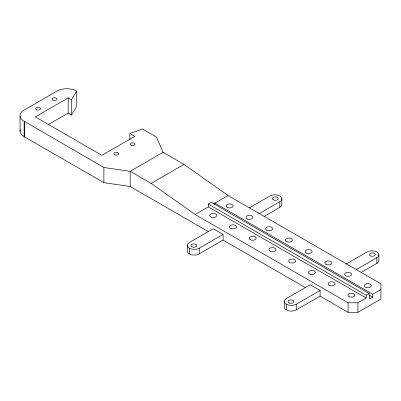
<?xml version="1.0" encoding="UTF-8"?>
<svg xmlns="http://www.w3.org/2000/svg" width="401" height="401" viewBox="0 0 401 401"><rect width="100%" height="100%" fill="white"/><g stroke="black" fill="none" stroke-linecap="round" stroke-linejoin="round"><path stroke-width="0.6" d="M48.24 124.621L68.19 113.102L71.478 115.002L71.478 99.814L76.741 91.077A13.955 8.055 0 0 0 57.007 91.077L23.664 110.34A13.955 8.055 0 0 0 22.245 120.115L103.879 167.498L130.185 171.302L151.147 183.402L195.137 214.495L348.063 302.79L357.928 302.79L366.153 298.043L366.153 295.191L208.289 204.054L208.289 206.901L366.153 298.043M71.478 115.002L76.741 106.27L76.741 91.077M71.478 99.814L68.19 97.914L35.303 116.902L101.899 155.352L134.786 136.365L129.854 133.513L129.854 139.593M129.854 133.513L142.535 129.062L156.495 137.122L163.072 152.315L184.034 164.415L228.024 195.508L380.95 283.798L380.95 298.991L357.928 312.284L348.063 312.284L320.108 296.144L296.264 309.908A6.977 4.03 0 0 1 288.66 310.78A6.977 4.03 0 0 1 284.354 307.061L284.354 301.362M163.072 152.315L130.185 171.302L130.185 186.49L208.37 231.633M151.147 183.402L184.034 164.415M208.289 204.054L211.252 202.345L369.11 293.482L369.441 298.991L372.729 297.091L372.729 294.244L214.871 203.101L214.871 204.811M195.137 214.495L208.289 206.901M213.387 203.959L228.024 195.508M249.362 207.873L269.953 195.984A6.977 4.03 0 0 1 279.823 195.984A6.977 4.03 0 0 1 279.823 201.678L279.823 207.377L264.104 216.45M223.091 234.435L213.222 228.735L189.382 242.505A6.977 4.03 0 0 0 189.382 248.199A6.977 4.03 0 0 0 199.247 248.199L223.091 234.435L223.091 240.109L199.247 253.893A6.977 4.03 0 0 1 191.643 254.77A6.977 4.03 0 0 1 187.337 251.046L187.337 245.352M258.685 213.883L279.823 201.678M345.837 264.199L366.975 251.998A6.977 4.03 0 0 1 376.84 251.998A6.977 4.03 0 0 1 376.84 257.693L376.84 263.387L361.126 272.459M286.399 309.908L286.399 304.214A6.977 4.03 0 0 0 296.264 304.214L320.108 290.444L320.108 296.144M356.248 269.582L376.84 257.693M366.153 295.191L369.11 293.482M372.729 294.244L380.95 289.497M24.17 121.428L24.12 136.646L103.879 182.686L130.185 186.49M368.93 294.9L372.729 297.091M320.108 290.444L310.244 284.75L286.399 298.514A6.977 4.03 0 0 0 286.399 304.214M223.091 240.109L305.372 287.632M378.885 254.846L378.885 260.54A6.977 4.03 0 0 1 376.84 263.387M357.928 302.79L357.928 312.284M348.063 302.79L348.063 312.284M296.264 304.214L296.264 309.908M281.863 198.831L281.863 204.53A6.977 4.03 0 0 1 279.823 207.377M199.247 248.199L199.247 253.893M189.382 248.199L189.382 253.893M103.879 167.498L103.879 182.686M68.19 97.914L68.19 113.102M24.601 121.719L24.601 136.911L22.245 135.307A13.955 8.055 0 0 1 20.19 129.754M20.05 116.145L20.05 131.333M52.817 100.145A2.441 1.409 0 0 0 56.902 99.513A2.441 1.409 0 0 0 53.909 97.784A2.441 1.409 0 0 0 52.817 100.145M36.877 109.864A2.441 1.409 0 0 0 40.541 108.641A2.441 1.409 0 0 0 36.877 107.423A2.441 1.409 0 0 0 36.877 109.864M131.428 145.463A2.441 1.409 0 0 0 135.092 144.245A2.441 1.409 0 0 0 131.428 143.022A2.441 1.409 0 0 0 131.428 145.463M114.987 154.956A2.441 1.409 0 0 0 118.646 153.738A2.441 1.409 0 0 0 114.987 152.515A2.441 1.409 0 0 0 114.987 154.956M227.923 207.698A3.489 2.015 0 0 0 233.156 205.954A3.489 2.015 0 0 0 227.923 204.209A3.489 2.015 0 0 0 227.923 207.698M231.212 228.58A3.489 2.015 0 0 0 236.445 226.836A3.489 2.015 0 0 0 231.212 225.096A3.489 2.015 0 0 0 231.212 228.58M247.658 219.086A3.489 2.015 0 0 0 252.891 217.342A3.489 2.015 0 0 0 247.658 215.603A3.489 2.015 0 0 0 247.658 219.086M250.224 239.653A3.489 2.015 0 0 0 256.059 238.75A3.489 2.015 0 0 0 251.788 236.284A3.489 2.015 0 0 0 250.224 239.653M266.665 230.159A3.489 2.015 0 0 0 272.5 229.257A3.489 2.015 0 0 0 268.229 226.791A3.489 2.015 0 0 0 266.665 230.159M270.675 251.367A3.489 2.015 0 0 0 275.908 249.622A3.489 2.015 0 0 0 270.675 247.878A3.489 2.015 0 0 0 270.675 251.367M287.121 241.873A3.489 2.015 0 0 0 292.354 240.129A3.489 2.015 0 0 0 287.121 238.384A3.489 2.015 0 0 0 287.121 241.873M289.687 262.439A3.489 2.015 0 0 0 295.522 261.537A3.489 2.015 0 0 0 291.251 259.071A3.489 2.015 0 0 0 289.687 262.439M306.855 253.267A3.489 2.015 0 0 0 312.088 251.522A3.489 2.015 0 0 0 306.855 249.778A3.489 2.015 0 0 0 306.855 253.267M325.863 264.339A3.489 2.015 0 0 0 331.697 263.437A3.489 2.015 0 0 0 327.427 260.971A3.489 2.015 0 0 0 325.863 264.339M310.143 274.154A3.489 2.015 0 0 0 315.376 272.409A3.489 2.015 0 0 0 310.143 270.665A3.489 2.015 0 0 0 310.143 274.154M329.151 285.226A3.489 2.015 0 0 0 334.99 284.319A3.489 2.015 0 0 0 330.715 281.853A3.489 2.015 0 0 0 329.151 285.226M349.607 296.935A3.489 2.015 0 0 0 354.84 295.191A3.489 2.015 0 0 0 349.607 293.447A3.489 2.015 0 0 0 349.607 296.935M366.053 287.442A3.489 2.015 0 0 0 371.281 285.697A3.489 2.015 0 0 0 366.053 283.953A3.489 2.015 0 0 0 366.053 287.442M345.597 275.733A3.489 2.015 0 0 0 351.431 274.825A3.489 2.015 0 0 0 347.161 272.359A3.489 2.015 0 0 0 345.597 275.733M211.477 217.192A3.489 2.015 0 0 0 216.71 215.447A3.489 2.015 0 0 0 211.477 213.703A3.489 2.015 0 0 0 211.477 217.192M370.865 256.059A2.907 1.679 0 0 0 375.226 254.605A2.907 1.679 0 0 0 370.865 253.151A2.907 1.679 0 0 0 370.865 256.059M289.467 303.056A2.907 1.679 0 0 0 293.828 301.602A2.907 1.679 0 0 0 289.467 300.148A2.907 1.679 0 0 0 289.467 303.056M191.848 246.775A2.907 1.679 0 0 0 196.711 246.024A2.907 1.679 0 0 0 193.152 243.968A2.907 1.679 0 0 0 191.848 246.775M273.241 199.783A2.907 1.679 0 0 0 278.109 199.026A2.907 1.679 0 0 0 274.545 196.971A2.907 1.679 0 0 0 273.241 199.783"/></g></svg>
